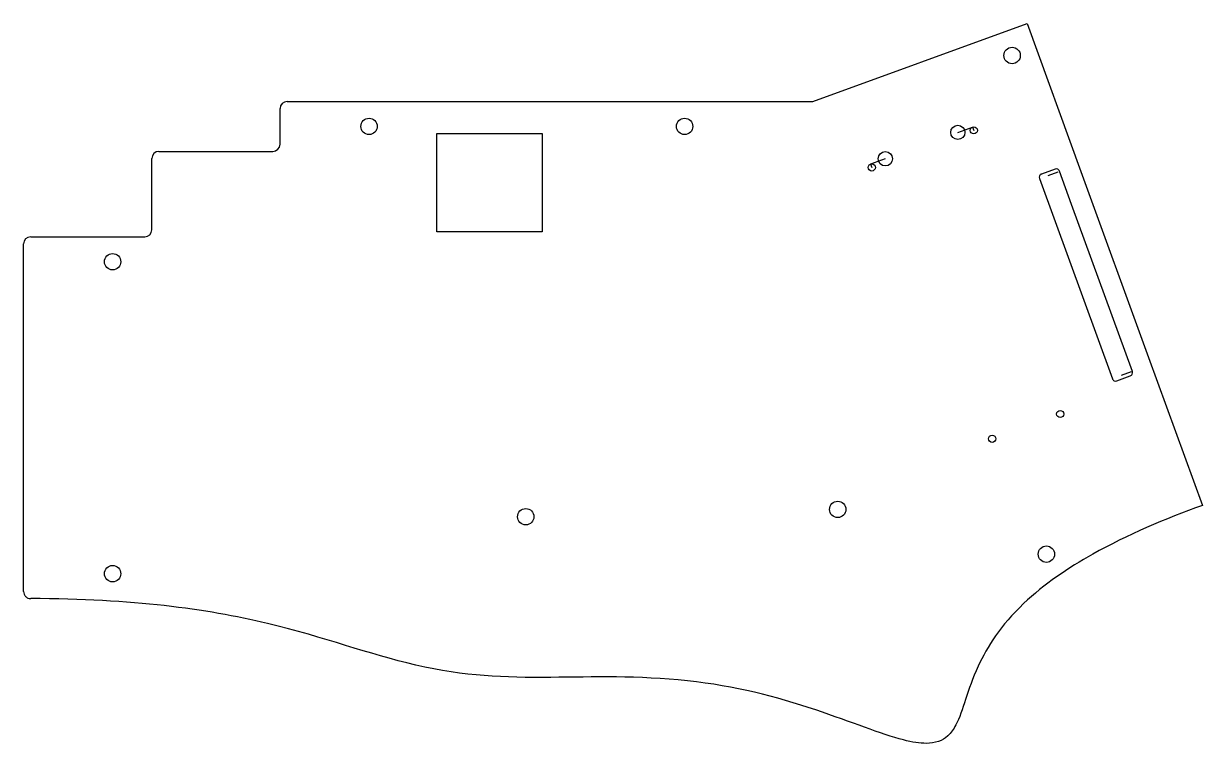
# Model space of a CAD drawing. Header units: millimetres. Extents: x -136 to 30, y -89 to 12.
import ezdxf

# ---------------------------------------------------------------- set-up
doc = ezdxf.new("R2010")
doc.units = ezdxf.units.MM
doc.layers.get('0').update_dxf_attribs({"linetype": 'CONTINUOUS'})

msp = doc.modelspace()

# ---------------------------------------------------------------- linework, layer by layer
for p, q in [((-25.1, 0.9), (4.97, 11.84)), ((4.97, 11.84), (12.53, -8.92)), ((-98.9, 0.9), (-25.1, 0.9)), ((-99.9, -5.1), (-99.9, -0.1)), ((-4.74, -3.44), (-2.67, -2.68)), ((-2.67, -2.68), (-2.5, -3.15)), ((-77.9, -17.4), (-77.9, -3.6)), ((-77.9, -3.6), (-63.1, -3.6)), ((-63.1, -3.6), (-63.1, -17.4)), ((-116.9, -6.1), (-100.9, -6.1)), ((-117.9, -17.1), (-117.9, -7.1)), ((-14.92, -7.14), (-16.99, -7.9)), ((-16.99, -7.9), (-16.82, -8.36)), ((7.94, -9.47), (9.35, -8.96)), ((12.53, -8.92), (22.04, -35.05)), ((-134.9, -18.1), (-118.9, -18.1)), ((-63.1, -17.4), (-77.9, -17.4)), ((-135.9, -67.9), (-135.9, -19.1)), ((22.04, -35.05), (29.6, -55.81)), ((19.58, -37.06), (18.17, -37.57))]:
    msp.add_line(p, q)
msp.add_lwpolyline([(19.76, -36.99), (11.23, -13.54), (9.54, -8.89, 0.414214), (8.9, -8.59), (7.02, -9.28, 0.414214), (6.72, -9.92), (16.95, -38.02, 0.414214), (17.59, -38.32), (19.46, -37.63, 0.419914)], format="xyb", close=True)
for centre, radius in [((2.88, 7.36), 1.15), ((-87.4, -2.6), 1.15), ((-43.1, -2.6), 1.15), ((-4.74, -3.44), 1), ((-2.5, -3.15), 0.5), ((-14.92, -7.14), 1), ((-16.82, -8.36), 0.5), ((-123.4, -21.6), 1.15), ((9.63, -42.98), 0.5), ((0.08, -46.46), 0.5), ((-65.4, -57.4), 1.15), ((-21.6, -56.38), 1.15), ((7.69, -62.66), 1.15), ((-123.4, -65.4), 1.15)]:
    msp.add_circle(centre, radius)
for centre, start, end in [((-98.9, -0.1), 90, 180), ((-116.9, -7.1), 90, 180), ((-100.9, -5.1), 270, 360), ((-134.9, -19.1), 90, 180), ((-118.9, -17.1), -90, 0)]:
    msp.add_arc(centre, 1, start, end)
for points, knots in [([(29.6, -55.81), (24.43, -57.69), (19.02, -59.96), (10.76, -64.59), (7.36, -66.88), (4.49, -69.6)], [0, 0, 0, 0, 1.649949, 1.649949, 2.823951, 2.823951, 2.823951, 2.823951]), ([(-135.9, -67.9), (-135.9, -68.03), (-135.87, -68.16), (-135.78, -68.4), (-135.7, -68.51), (-135.52, -68.7), (-135.41, -68.77), (-135.17, -68.87), (-135.04, -68.9), (-134.9, -68.9)], [0, 0, 0, 0, 0.0390644, 0.0390644, 0.0781289, 0.0781289, 0.1171933, 0.1171933, 0.1571705, 0.1571705, 0.1571705, 0.1571705]), ([(-61.9, -79.96), (-68.51, -80.01), (-73.88, -79.83), (-87.59, -76.68), (-93.49, -74.35), (-110.41, -70.31), (-120.45, -68.96), (-134.9, -68.9)], [0, 0, 0, 0, 1.982159, 1.982159, 3.907475, 3.907475, 5.969686, 5.969686, 5.969686, 5.969686]), ([(4.49, -69.6), (1.25, -72.68), (-0.63, -75.66), (-3.44, -81.77), (-3.99, -84.67), (-5.34, -87.25), (-5.7, -87.77), (-6.54, -88.53), (-6.96, -88.79), (-7.99, -89.15), (-8.56, -89.22), (-10.08, -89.24), (-11.15, -89.06), (-15.54, -87.94), (-19.64, -86.22), (-30.34, -82.64), (-35.93, -81.18), (-49.66, -79.7), (-55.93, -79.92), (-61.9, -79.96)], [0, 0, 0, 0, 1.342833, 1.342833, 2.999223, 2.999223, 3.50479, 3.50479, 3.922829, 3.922829, 4.390368, 4.390368, 5.165103, 5.165103, 7.159455, 7.159455, 9.403423, 9.403423, 11.722216, 11.722216, 11.722216, 11.722216])]:
    msp.add_open_spline(points, degree=3, knots=knots)

doc.saveas('drawing.dxf')
